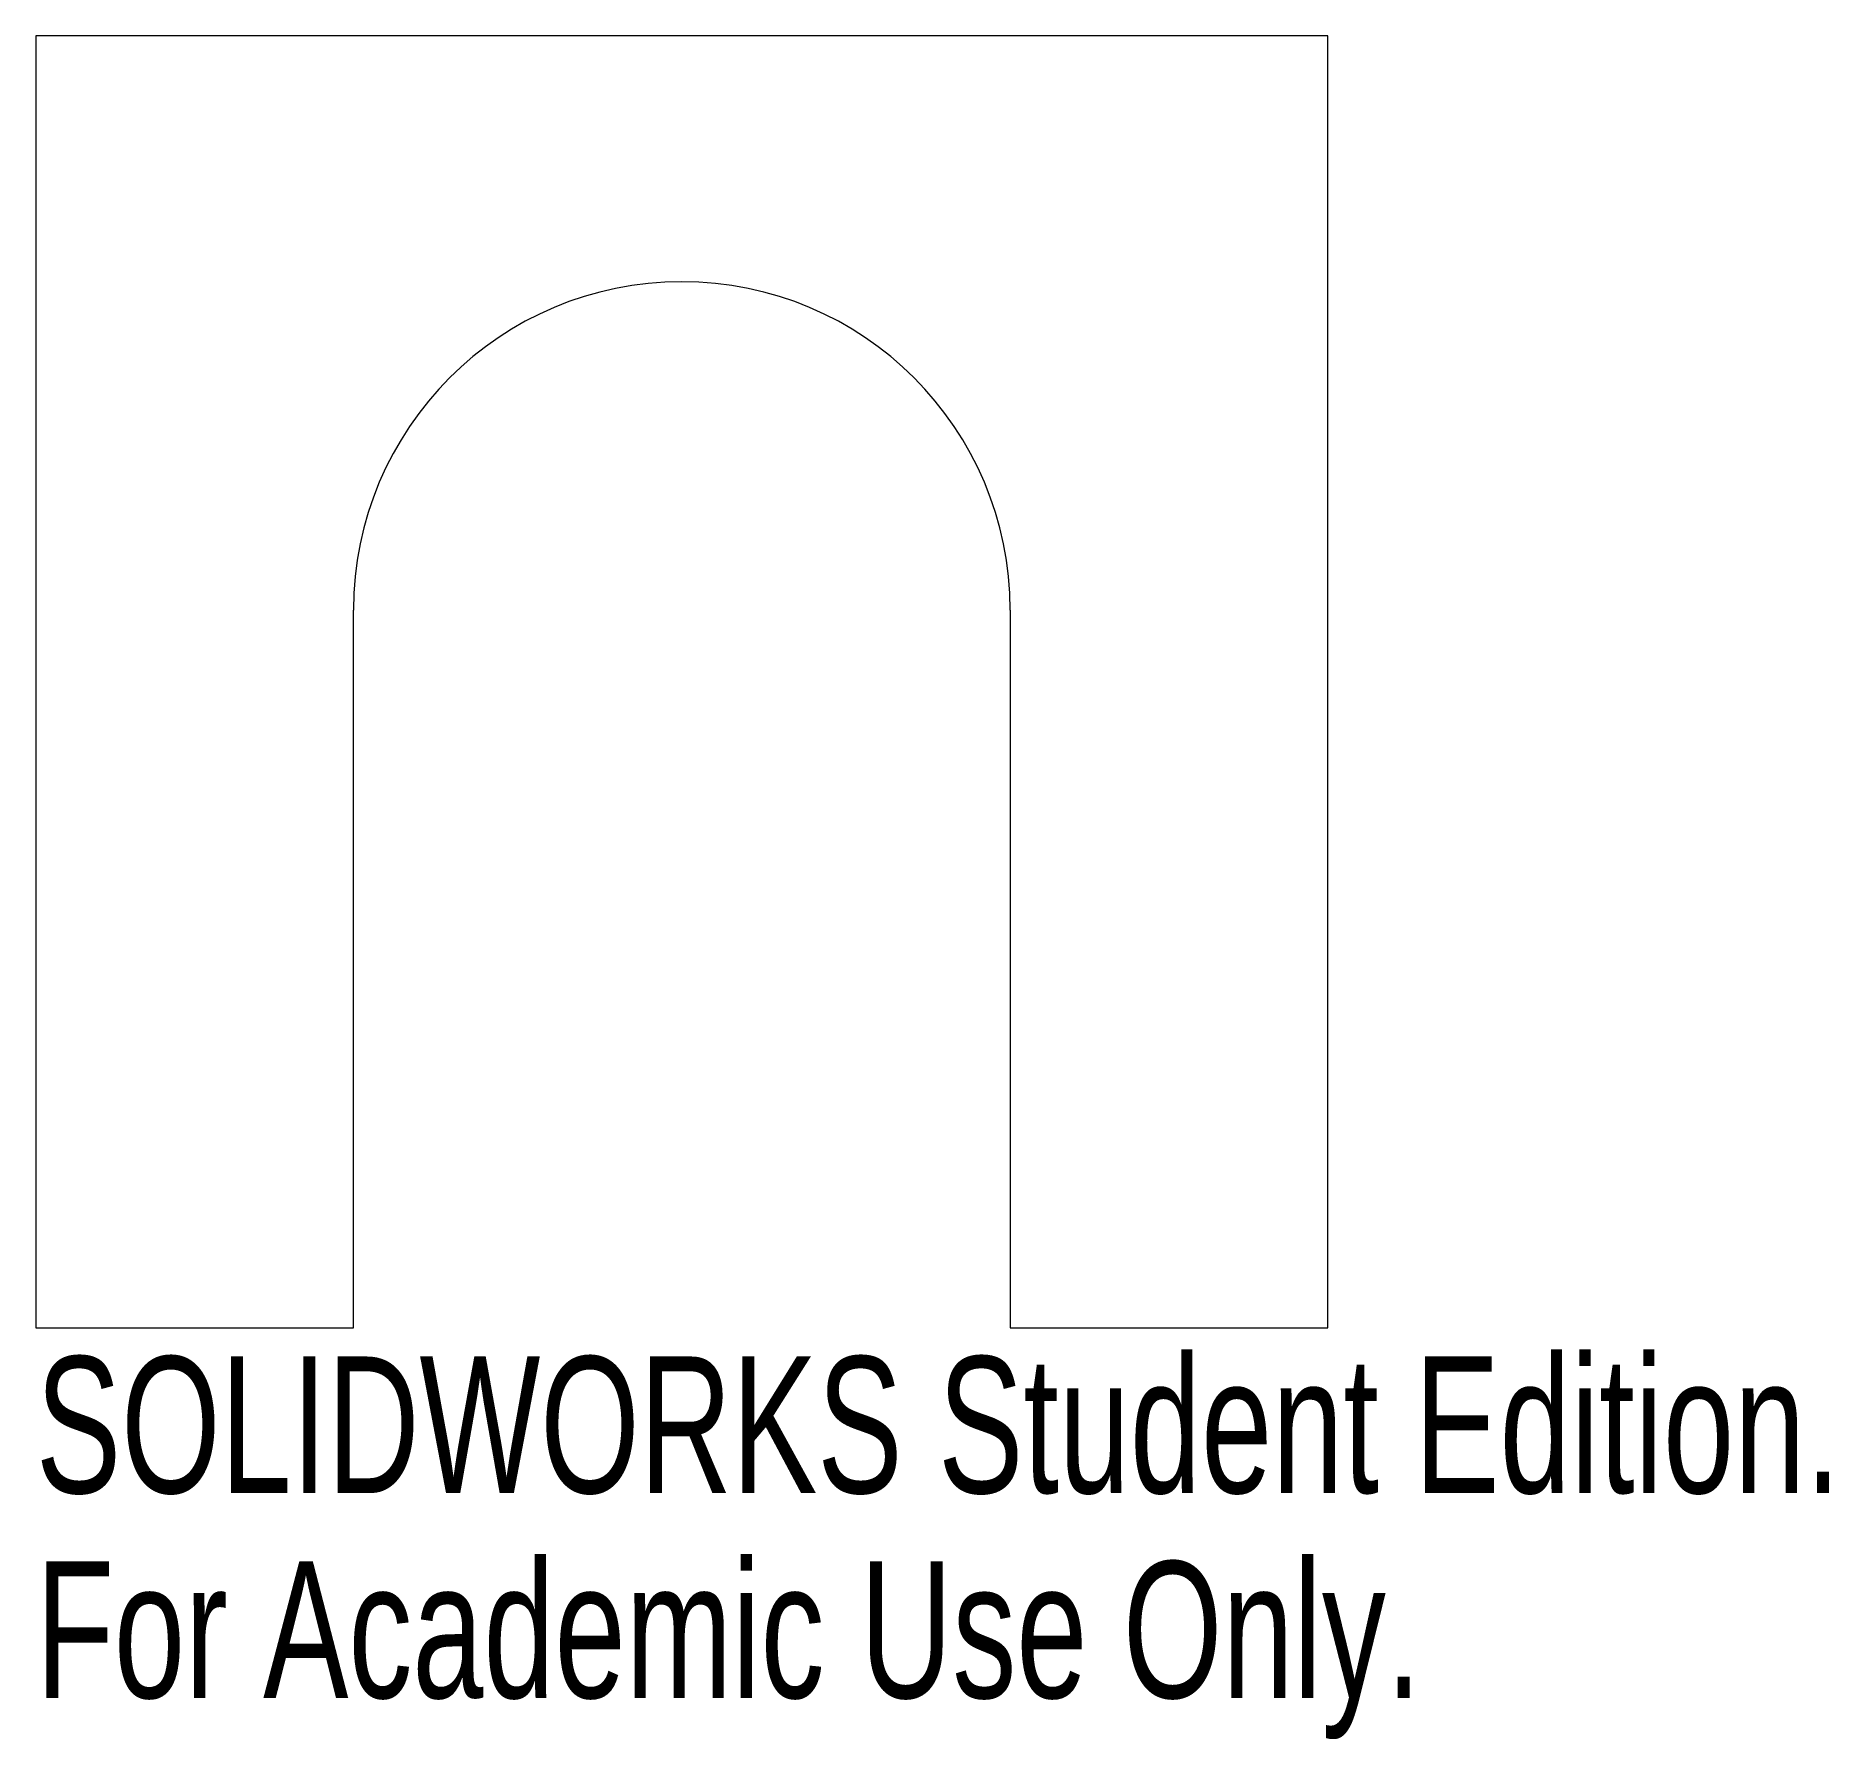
# Model space of a CAD drawing. Header units: inches. Extents: x 0 to 2.5, y -0.57 to 1.8.
import ezdxf

# ---------------------------------------------------------------- set-up
doc = ezdxf.new("R2010")
doc.units = ezdxf.units.IN
doc.header["$MEASUREMENT"] = 0
doc.styles.add('SLDTEXTSTYLE0', font='TXT', dxfattribs={"width": 0.7})

msp = doc.modelspace()

# ---------------------------------------------------------------- linework, layer by layer
at = {"color": 7, "linetype": 'Continuous', "lineweight": 15}
for p, q in [((0, 1.8), (0, 0)), ((1.8, 1.8), (0, 1.8)), ((1.8, 0), (1.8, 1.8)), ((0.4425, 0), (0.4425, 1)), ((1.3575, 1), (1.3575, 0)), ((0, 0), (0.4425, 0)), ((1.3575, 0), (1.8, 0))]:
    msp.add_line(p, q, dxfattribs=at)
msp.add_arc((0.9, 1), 0.4575, 0, 180, dxfattribs=at)

# ---------------------------------------------------------------- texts
at = {"color": 7, "linetype": 'Continuous', "char_height": 0.1903, "attachment_point": 1, "style": 'SLDTEXTSTYLE0'}
for s, insert in [('SOLIDWORKS Student Edition.', (0, -0.0401)), ('For Academic Use Only.', (0, -0.3256))]:
    msp.add_mtext(s, dxfattribs=dict(at, insert=insert))

doc.saveas('drawing.dxf')
